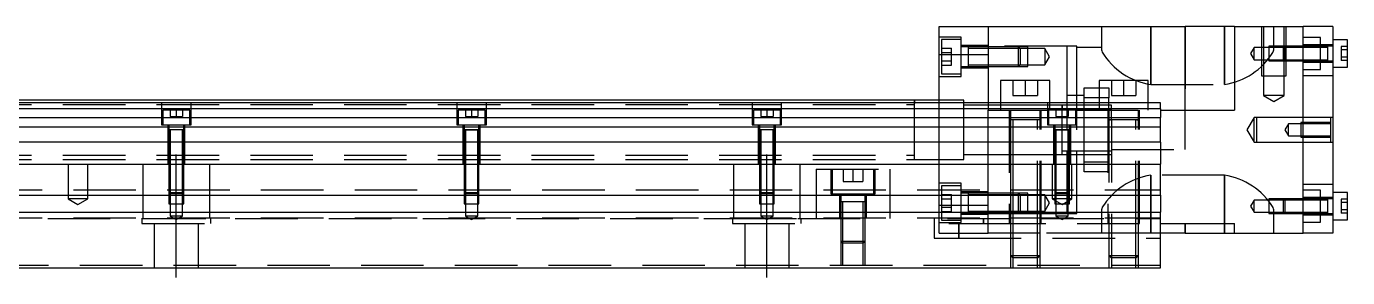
# Model space of a CAD drawing. Extents: x -10 to 836, y -255 to 77.
# Drawn here: x 409.5 to 678, y -223.3 to -172.3 of the extents above; entities that cross this region are included whole.
import ezdxf

# ---------------------------------------------------------------- set-up
doc = ezdxf.new("R2010")
doc.units = 0
doc.linetypes.add('CENTER', pattern=[50.8, 31.75, -6.35, 6.35, -6.35])
doc.linetypes.add('DASHED', pattern=[19.05, 12.7, -6.35])
doc.layers.get('0').update_dxf_attribs({"linetype": 'CONTINUOUS'})
doc.layers.add('CENTER', color=1, linetype='CENTER')

msp = doc.modelspace()

# ---------------------------------------------------------------- linework, layer by layer
at = {"color": 7, "linetype": 'CONTINUOUS'}
for p, q in [((595, -177.98029), (595, -172.31)), ((595, -172.31), (605, -172.31)), ((605, -172.31), (645, -172.31)), ((605, -172.31), (605, -187.81)), ((645, -189.31), (645, -172.31)), ((655, -172.31), (645, -172.31)), ((655, -172.31), (669, -172.31)), ((655, -172.31), (655, -189.31)), ((675, -172.31), (669, -172.31)), ((669, -214.31), (669, -172.31)), ((675, -172.31), (675, -214.31)), ((678, -175.06), (675, -175.06)), ((678, -180.56), (678, -175.06)), ((595, -177.98029), (605, -177.98029)), ((595, -187.81), (595, -177.98029)), ((675, -180.56), (678, -180.56)), ((617.5, -183.31), (607.5, -183.31)), ((607.5, -183.31), (607.5, -187.81)), ((617.5, -187.81), (617.5, -183.31)), ((637.5, -183.31), (627.5, -183.31)), ((627.5, -183.31), (627.5, -187.81)), ((637.5, -187.81), (637.5, -183.31)), ((590.005, -187.31), (365.5, -187.31)), ((640, -187.81), (365.5, -187.81)), ((595, -187.31), (589.995, -187.31)), ((590, -193.31), (590, -187.309994)), ((590, -199.310006), (590, -187.309994)), ((590, -187.808756), (590, -187.31)), ((640, -189.062272), (640, -187.81)), ((640, -189.062272), (365.5, -189.062272)), ((590, -198.435), (590, -188.185)), ((640, -189.062272), (640, -190.83668)), ((640, -189.31), (655, -189.31)), ((365.5, -190.83668), (640, -190.83668)), ((640, -192.733076), (365.5, -192.733076)), ((640, -192.733076), (640, -190.83668)), ((640, -195.787372), (640, -192.733076)), ((640, -195.787372), (365.5, -195.787372)), ((640, -195.787372), (640, -200.31)), ((590, -199.310006), (590, -198.435)), ((0, -200.31), (640, -200.31)), ((640, -206.61), (640, -200.31)), ((0, -206.61), (640, -206.61)), ((640, -206.61), (640, -210.01)), ((678, -206.06), (675, -206.06)), ((678, -211.56), (678, -206.06)), ((0, -210.01), (640, -210.01)), ((640, -221.31), (640, -210.01)), ((675, -211.56), (678, -211.56)), ((610, -212.31), (610, -219.31)), ((615, -219.31), (615, -212.31)), ((640, -212.31), (655, -212.31)), ((645, -214.31), (640, -214.31)), ((645, -214.31), (645, -212.31)), ((645, -214.31), (655, -214.31)), ((655, -214.31), (655, -212.31)), ((655, -214.31), (669, -214.31)), ((675, -214.31), (669, -214.31)), ((0, -221.31), (640, -221.31))]:
    msp.add_line(p, q, dxfattribs=at)
at = {"color": 3, "linetype": 'DASHED'}
for p, q in [((599.5, -174.460758), (595, -174.460758)), ((599.5, -182.460758), (599.5, -174.460758)), ((628, -172.31), (628, -177.044622)), ((638, -184.114212), (638, -172.31)), ((638, -172.31), (638, -184.114212)), ((645, -172.31), (645, -189.31)), ((653, -172.31), (653, -184.114212)), ((653, -184.114212), (653, -172.31)), ((660.500006, -172.31), (660.500006, -182.31)), ((660.9, -172.31), (660.9, -182.31)), ((663, -177.044622), (663, -172.31)), ((665.1, -182.31), (665.1, -172.31)), ((665.499994, -182.31), (665.499994, -172.31)), ((595.5, -174.960758), (595.5, -178.460758)), ((599.5, -174.960758), (595.5, -174.960758)), ((595.5, -176.728706), (597.5, -176.728706)), ((597.5, -177.594732), (597.5, -176.728706)), ((605, -176.210758), (599.5, -176.210758)), ((600.9, -176.460758), (599.5, -176.460758)), ((600.9, -176.460758), (600.895, -176.460758)), ((600.9, -176.460752), (600.9, -177.045768)), ((600.9, -176.460758), (600.9, -176.677426)), ((605, -176.460758), (600.9, -176.460758)), ((600.905, -176.460758), (600.9, -176.460758)), ((600.9, -176.677426), (600.9, -177.045772)), ((605, -176.810758), (600.9, -176.810758)), ((600.9, -177.045768), (600.9, -178.320712)), ((600.9, -177.045772), (600.9, -178.460758)), ((621, -176.31), (605, -176.31)), ((611.15, -176.460758), (605, -176.460758)), ((611.15, -176.46076), (605, -176.460762)), ((611.5, -176.810758), (605, -176.810758)), ((611.15, -178.460758), (611.15, -176.460758)), ((611.5, -176.810758), (611.15, -176.460758)), ((613, -176.460762), (611.15, -176.46076)), ((611.5, -176.810758), (611.5, -178.460758)), ((613, -176.810758), (611.5, -176.810758)), ((613, -180.460752), (613, -176.460762)), ((616.5, -176.810758), (613, -176.810758)), ((616.5, -176.810758), (616.5, -180.110758)), ((617.452628, -178.460758), (616.5, -176.810758)), ((621, -187.81), (621, -176.31)), ((623, -176.31), (621, -176.31)), ((623, -187.81), (623, -176.31)), ((628, -176.56), (623, -176.56)), ((628, -177.044622), (628.03311, -177.266202)), ((659, -176.56), (658.278312, -177.81)), ((659, -179.06), (659, -176.56)), ((662, -176.56), (659, -176.56)), ((665.25, -176.310002), (662, -176.310006)), ((662, -176.310006), (662, -179.309994)), ((665, -176.56), (662, -176.56)), ((662.9594, -177.292522), (663, -177.044622)), ((665.25, -176.31), (665, -176.56)), ((665, -179.06), (665, -176.56)), ((669, -176.56), (665, -176.56)), ((665.25, -176.31), (665.25, -179.31)), ((669, -176.31), (665.25, -176.31)), ((669, -176.310006), (665.25, -176.310002)), ((672.5, -174.56), (669, -174.56)), ((675, -176.06), (669, -176.06)), ((674, -176.31), (669, -176.31)), ((674, -176.56), (669, -176.56)), ((672.5, -181.06), (672.5, -174.56)), ((674, -176.31), (673.995, -176.31)), ((674, -177.679962), (674, -176.309994)), ((674, -176.434678), (674, -176.31)), ((674.005, -176.31), (674, -176.31)), ((675, -176.31), (674, -176.31)), ((674, -177.679964), (674, -176.434678)), ((676.7, -176.366624), (676.7, -177.088312)), ((678, -176.366624), (676.7, -176.366624)), ((678, -177.088312), (676.7, -177.088312)), ((676.7, -177.088312), (676.7, -178.531688)), ((595.5, -177.594732), (597.5, -177.594732)), ((595.5, -178.460758), (595.5, -181.960758)), ((595.5, -179.326782), (597.5, -179.326782)), ((597.5, -179.326782), (597.5, -177.594732)), ((597.5, -180.192808), (597.5, -179.326782)), ((600.9, -178.320712), (600.9, -178.600804)), ((600.9, -178.460758), (600.9, -179.875816)), ((600.9, -178.600804), (600.9, -179.87582)), ((611.15, -180.460758), (611.15, -178.460758)), ((611.5, -178.460758), (611.5, -180.110758)), ((616.5, -180.110758), (617.452628, -178.460758)), ((628.03311, -177.266202), (628.13006, -177.52654)), ((658.278312, -177.81), (659, -179.06)), ((659, -179.06), (662, -179.06)), ((662, -179.06), (665, -179.06)), ((662, -179.309994), (665.25, -179.309998)), ((662.840926, -177.587602), (662.9594, -177.292522)), ((665, -179.06), (669, -179.06)), ((665, -179.06), (665.25, -179.31)), ((665.25, -179.309998), (669, -179.309994)), ((665.25, -179.31), (669, -179.31)), ((669, -179.06), (674, -179.06)), ((669, -179.31), (674, -179.31)), ((669, -179.56), (675, -179.56)), ((673.995, -179.31), (674, -179.31)), ((674, -177.813062), (674, -177.679962)), ((674, -177.813062), (674, -177.679964)), ((674, -179.310006), (674, -177.813062)), ((674, -178.010046), (674, -177.813062)), ((674, -179.18533), (674, -178.010046)), ((674, -179.31), (674, -179.18533)), ((674, -179.31), (674.005, -179.31)), ((674, -179.31), (675, -179.31)), ((678, -178.531688), (676.7, -178.531688)), ((676.7, -178.531688), (676.7, -179.253376)), ((678, -179.253376), (676.7, -179.253376)), ((595, -182.460758), (599.5, -182.460758)), ((595.5, -180.192808), (597.5, -180.192808)), ((595.5, -181.960758), (599.5, -181.960758)), ((599.5, -180.460758), (600.9, -180.460758)), ((599.5, -180.710758), (605, -180.710758)), ((600.895, -180.460758), (600.9, -180.460758)), ((600.9, -179.875816), (600.9, -180.24405)), ((600.9, -179.87582), (600.9, -180.460762)), ((600.9, -180.110758), (605, -180.110758)), ((600.9, -180.24405), (600.9, -180.460758)), ((600.9, -180.460758), (605, -180.460758)), ((600.9, -180.460758), (600.905, -180.460758)), ((605, -180.110758), (611.5, -180.110758)), ((605, -180.460752), (611.15, -180.460756)), ((605, -180.460758), (611.15, -180.460758)), ((611.15, -180.460758), (611.5, -180.110758)), ((611.15, -180.460756), (613, -180.460752)), ((611.5, -180.110758), (613, -180.110758)), ((613, -180.110758), (616.5, -180.110758)), ((660.500006, -182.31), (665.499994, -182.31)), ((660.9, -182.31), (660.9, -186.31)), ((665.1, -186.31), (665.1, -182.31)), ((669, -181.06), (672.5, -181.06)), ((675, -182.31), (669, -182.31)), ((610, -183.31), (610, -186.31)), ((612.5, -183.31), (612.5, -186.31)), ((615, -183.31), (615, -186.31)), ((624.5, -184.81), (627.5, -184.81)), ((624.5, -186.81), (624.5, -184.81)), ((627.5, -184.81), (629.5, -184.81)), ((629.5, -184.81), (629.5, -186.81)), ((630, -183.31), (630, -186.31)), ((632.5, -183.31), (632.5, -186.31)), ((635, -183.31), (635, -186.31)), ((638, -184.114212), (653, -184.114212)), ((437, -187.81), (437, -192.31)), ((443, -192.31), (443, -187.81)), ((497, -187.81), (497, -192.31)), ((503, -192.31), (503, -187.81)), ((557, -187.81), (557, -192.31)), ((563, -192.31), (563, -187.81)), ((590, -187.31), (590, -187.984782)), ((590, -193.109962), (590, -187.808756)), ((600, -187.31), (595, -187.31)), ((595, -200.31), (595, -187.81)), ((600, -187.81), (600, -187.31)), ((600, -193.31), (600, -187.81)), ((605, -187.81), (605, -189.31)), ((607.5, -187.81), (607.5, -189.31)), ((610, -186.31), (612.5, -186.31)), ((612.5, -186.31), (615, -186.31)), ((617, -187.81), (617, -192.31)), ((617.5, -189.31), (617.5, -187.81)), ((624.5, -186.31), (621, -186.31)), ((621, -189.31), (621, -187.81)), ((623, -192.31), (623, -187.81)), ((627.5, -186.81), (624.5, -186.81)), ((624.5, -187.81), (624.5, -186.81)), ((624.5, -189.31), (624.5, -187.81)), ((629.5, -186.81), (627.5, -186.81)), ((627.5, -187.81), (627.5, -189.31)), ((629.5, -187.81), (629.5, -186.81)), ((629.5, -189.31), (629.5, -187.81)), ((630, -186.31), (632.5, -186.31)), ((632.5, -186.31), (635, -186.31)), ((637.5, -189.31), (637.5, -187.81)), ((663, -186.31), (660.9, -186.31)), ((660.9, -186.31), (663, -187.522436)), ((665.1, -186.31), (663, -186.31)), ((663, -187.522436), (665.1, -186.31)), ((55, -188.185), (590, -188.185)), ((442.75, -189.31), (437.25, -189.31)), ((437.25, -189.31), (437.25, -192.31)), ((438.75, -189.31), (438.75, -190.61)), ((440, -189.31), (440, -190.61)), ((441.25, -189.31), (441.25, -190.61)), ((442.75, -192.31), (442.75, -189.31)), ((502.75, -189.31), (497.25, -189.31)), ((497.25, -189.31), (497.25, -192.31)), ((498.75, -189.31), (498.75, -190.61)), ((500, -189.31), (500, -190.61)), ((501.25, -189.31), (501.25, -190.61)), ((502.75, -192.31), (502.75, -189.31)), ((562.75, -189.31), (557.25, -189.31)), ((557.25, -189.31), (557.25, -192.31)), ((558.75, -189.31), (558.75, -190.61)), ((560, -189.31), (560, -190.61)), ((561.25, -189.31), (561.25, -190.61)), ((562.75, -192.31), (562.75, -189.31)), ((605, -188.31), (600, -188.31)), ((607.5, -188.31), (605, -188.31)), ((605, -189.31), (617.25, -189.31)), ((605, -200.31), (605, -189.31)), ((617.5, -188.31), (607.5, -188.31)), ((609.25, -189.31), (609.25, -212.31)), ((609.5, -189.31), (609.5, -191.31)), ((615.5, -191.31), (615.5, -189.31)), ((615.75, -212.31), (615.75, -189.31)), ((622.75, -189.31), (617.25, -189.31)), ((617.25, -189.31), (617.25, -192.31)), ((620.005, -188.31), (617.5, -188.31)), ((618.75, -189.31), (618.75, -190.61)), ((621, -188.31), (619.995, -188.31)), ((620, -188.31), (620, -188.874922)), ((620.005, -198.31), (620, -188.31)), ((620, -189.06), (630, -189.06)), ((624.5, -188.31), (621, -188.31)), ((621, -192.31), (621, -189.31)), ((621.25, -189.31), (621.25, -190.61)), ((622.75, -189.31), (640, -189.31)), ((622.75, -192.31), (622.75, -189.31)), ((627.5, -188.31), (624.5, -188.31)), ((624.5, -199.81), (624.5, -189.31)), ((629.5, -188.31), (627.5, -188.31)), ((629.25, -189.31), (629.25, -212.31)), ((630, -188.31), (629.5, -188.31)), ((629.5, -189.31), (629.5, -191.31)), ((630, -189.31), (630, -188.31)), ((630, -191.31), (630, -189.31)), ((635.5, -191.31), (635.5, -189.31)), ((635.75, -212.31), (635.75, -189.31)), ((645, -197.31), (645, -189.31)), ((437, -192.31), (443, -192.31)), ((438.25, -192.31), (438.25, -200.31)), ((438.5, -192.31), (438.5, -193.31)), ((438.75, -190.61), (440, -190.61)), ((440, -190.61), (441.25, -190.61)), ((441.5, -193.31), (441.5, -192.31)), ((441.75, -200.31), (441.75, -192.31)), ((497, -192.31), (503, -192.31)), ((498.25, -192.31), (498.25, -200.31)), ((498.5, -192.31), (498.5, -193.31)), ((498.75, -190.61), (500, -190.61)), ((500, -190.61), (501.25, -190.61)), ((501.5, -193.31), (501.5, -192.31)), ((501.75, -200.31), (501.75, -192.31)), ((557, -192.31), (563, -192.31)), ((558.25, -192.31), (558.25, -200.31)), ((558.5, -192.31), (558.5, -193.31)), ((558.75, -190.61), (560, -190.61)), ((560, -190.61), (561.25, -190.61)), ((561.5, -193.31), (561.5, -192.31)), ((561.75, -200.31), (561.75, -192.31)), ((590, -199.309164), (590, -193.109962)), ((615.500006, -191.31), (609.499994, -191.31)), ((609.5, -191.305), (609.5, -191.31)), ((609.849602, -191.31), (609.5, -191.31)), ((609.5, -191.31), (609.5, -200.31)), ((609.5, -191.31), (609.5, -191.315)), ((615.15035, -191.31), (609.849602, -191.31)), ((610, -191.31), (610, -200.31)), ((615, -212.31), (615, -191.31)), ((615.5, -191.31), (615.15035, -191.31)), ((615.5, -191.31), (615.5, -191.305)), ((615.5, -212.31), (615.5, -191.31)), ((615.5, -191.315), (615.5, -191.31)), ((617, -192.31), (623, -192.31)), ((618.25, -192.31), (618.25, -200.31)), ((618.5, -192.31), (618.5, -193.31)), ((618.75, -190.61), (620, -190.61)), ((620, -190.61), (621.25, -190.61)), ((621, -193.31), (621, -192.31)), ((621.5, -193.31), (621.5, -192.31)), ((621.75, -200.31), (621.75, -192.31)), ((623, -193.31), (623, -192.31)), ((635.500006, -191.31), (629.499994, -191.31)), ((635.500006, -191.31), (629.499994, -191.31)), ((635.500006, -191.31), (629.499994, -191.31)), ((629.5, -191.305), (629.5, -191.31)), ((629.5, -191.31), (629.84965, -191.31)), ((629.849602, -191.31), (629.5, -191.31)), ((629.5, -191.31), (629.5, -191.315)), ((629.5, -191.31), (629.5, -212.31)), ((635.15035, -191.31), (629.849602, -191.31)), ((630, -191.31), (630, -212.31)), ((635, -212.31), (635, -191.31)), ((635.150204, -191.31), (635.5, -191.31)), ((635.5, -191.31), (635.15035, -191.31)), ((635.5, -191.31), (635.5, -191.305)), ((635.5, -191.315), (635.5, -191.31)), ((635.5, -212.31), (635.5, -191.31)), ((659, -190.81), (657.556624, -193.31)), ((659, -195.81), (659, -190.81)), ((659.5, -190.81), (659, -190.81)), ((659.5, -190.81), (659.5, -195.81)), ((669, -190.81), (659.5, -190.81)), ((666, -192.06), (665.278312, -193.31)), ((666, -194.56), (666, -192.06)), ((668.5, -192.06), (666, -192.06)), ((668.5, -191.810006), (668.5, -194.809994)), ((669, -191.810006), (668.5, -191.810006)), ((674.5, -192.06), (668.5, -192.06)), ((674.5, -190.81), (669, -190.81)), ((674.5, -191.810006), (669, -191.810006)), ((674.5, -190.81), (674.5, -195.81)), ((675, -190.81), (674.5, -190.81)), ((439.998804, -193.31), (438.499994, -193.31)), ((441.500006, -193.31), (438.499994, -193.31)), ((438.5, -193.305), (438.5, -193.31)), ((438.624678, -193.31), (438.5, -193.31)), ((438.5, -193.31), (438.5, -193.315)), ((438.5, -193.31), (438.5, -200.31)), ((439.998804, -193.31), (438.624678, -193.31)), ((438.75, -193.31), (438.75, -200.31)), ((441.500006, -193.31), (439.998804, -193.31)), ((441.37533, -193.31), (439.998804, -193.31)), ((441.25, -200.31), (441.25, -193.31)), ((441.5, -193.31), (441.37533, -193.31)), ((441.5, -193.31), (441.5, -193.305)), ((441.5, -193.315), (441.5, -193.31)), ((441.5, -200.31), (441.5, -193.31)), ((501.500006, -193.31), (498.499994, -193.31)), ((499.998804, -193.31), (498.499994, -193.31)), ((498.5, -193.305), (498.5, -193.31)), ((498.5, -193.31), (498.62467, -193.31)), ((498.624678, -193.31), (498.5, -193.31)), ((498.5, -193.31), (498.5, -193.315)), ((498.5, -193.31), (498.5, -200.31)), ((498.62467, -193.31), (501.375392, -193.31)), ((499.998804, -193.31), (498.624678, -193.31)), ((498.75, -193.31), (498.75, -200.31)), ((501.500006, -193.31), (499.998804, -193.31)), ((501.37533, -193.31), (499.998804, -193.31)), ((501.25, -200.31), (501.25, -193.31)), ((501.5, -193.31), (501.37533, -193.31)), ((501.375392, -193.31), (501.5, -193.31)), ((501.5, -193.31), (501.5, -193.305)), ((501.5, -193.315), (501.5, -193.31)), ((501.5, -200.31), (501.5, -193.31)), ((559.998804, -193.31), (558.499994, -193.31)), ((561.500006, -193.31), (558.499994, -193.31)), ((558.5, -193.305), (558.5, -193.31)), ((558.624678, -193.31), (558.5, -193.31)), ((558.5, -193.31), (558.5, -193.315)), ((558.5, -193.31), (558.5, -200.31)), ((559.998804, -193.31), (558.624678, -193.31)), ((558.75, -193.31), (558.75, -200.31)), ((561.500006, -193.31), (559.998804, -193.31)), ((561.37533, -193.31), (559.998804, -193.31)), ((561.25, -200.31), (561.25, -193.31)), ((561.5, -193.31), (561.37533, -193.31)), ((561.5, -193.31), (561.5, -193.305)), ((561.5, -193.315), (561.5, -193.31)), ((561.5, -200.31), (561.5, -193.31)), ((600, -199.31), (600, -193.31)), ((621.500006, -193.31), (618.499994, -193.31)), ((620, -193.31), (618.499994, -193.31)), ((621.500006, -193.31), (618.499994, -193.31)), ((618.5, -193.305), (618.5, -193.31)), ((618.5, -193.31), (618.62467, -193.31)), ((618.624678, -193.31), (618.5, -193.31)), ((618.5, -193.31), (618.5, -200.31)), ((618.5, -193.31), (618.5, -193.315)), ((618.62467, -193.31), (621.375392, -193.31)), ((619.998804, -193.31), (618.624678, -193.31)), ((618.75, -193.31), (618.75, -200.31)), ((621.37533, -193.31), (619.998804, -193.31)), ((621.500006, -193.31), (620, -193.31)), ((621, -210.31), (621, -193.31)), ((621.25, -200.31), (621.25, -193.31)), ((621.5, -193.31), (621.37533, -193.31)), ((621.375392, -193.31), (621.5, -193.31)), ((621.5, -193.31), (621.5, -193.305)), ((621.5, -200.31), (621.5, -193.31)), ((621.5, -193.315), (621.5, -193.31)), ((623, -210.31), (623, -193.31)), ((657.556624, -193.31), (659, -195.81)), ((659, -195.81), (659.5, -195.81)), ((659.5, -195.81), (669, -195.81)), ((665.278312, -193.31), (666, -194.56)), ((666, -194.56), (668.5, -194.56)), ((668.5, -194.56), (674.5, -194.56)), ((668.5, -194.809994), (669, -194.809994)), ((669, -194.809994), (674.5, -194.809994)), ((669, -195.81), (674.5, -195.81)), ((674.5, -195.81), (675, -195.81)), ((55, -198.435), (590, -198.435)), ((438.5, -198.435), (438.75, -198.435)), ((438.75, -198.435), (441.25, -198.435)), ((441.25, -198.435), (441.5, -198.435)), ((600, -198.31), (605, -198.31)), ((605, -198.31), (609.5, -198.31)), ((609.5, -198.31), (610, -198.31)), ((610, -198.31), (620.005, -198.31)), ((619.995, -198.31), (629.5, -198.31)), ((620, -197.56), (630, -197.56)), ((620.005, -198.31), (629.5, -198.31)), ((629.5, -198.31), (630, -198.31)), ((630, -197.31), (645, -197.31)), ((55, -199.31), (590, -199.31)), ((418, -200.31), (418, -207.31)), ((422, -207.31), (422, -200.31)), ((433.291796, -211.31), (433.291796, -200.31)), ((438.5, -199.31), (438.75, -199.31)), ((438.5, -200.31), (438.5, -206.06)), ((438.500006, -200.31), (438.500002, -206.06)), ((438.75, -199.31), (441.25, -199.31)), ((438.75, -200.31), (438.75, -206.31)), ((441.25, -199.31), (441.5, -199.31)), ((441.25, -206.31), (441.25, -200.31)), ((441.499998, -206.06), (441.499994, -200.31)), ((441.5, -206.06), (441.5, -200.31)), ((446.708204, -200.31), (446.708204, -211.31)), ((498.5, -200.31), (498.5, -206.06)), ((498.500006, -200.31), (498.500002, -206.06)), ((498.75, -200.31), (498.75, -206.31)), ((501.25, -206.31), (501.25, -200.31)), ((501.499998, -206.06), (501.499994, -200.31)), ((501.5, -206.06), (501.5, -200.31)), ((553.291796, -211.31), (553.291796, -200.31)), ((558.5, -200.31), (558.5, -206.06)), ((558.500006, -200.31), (558.500002, -206.06)), ((558.75, -200.31), (558.75, -206.31)), ((561.25, -206.31), (561.25, -200.31)), ((561.499998, -206.06), (561.499994, -200.31)), ((561.5, -206.06), (561.5, -200.31)), ((566.708204, -200.31), (566.708204, -211.31)), ((570, -201.31), (570, -206.61)), ((570, -201.31), (585, -201.31)), ((573, -201.31), (573, -206.31)), ((573.25, -201.31), (573.25, -206.31)), ((575.5, -201.31), (575.5, -203.81)), ((577.5, -201.31), (577.5, -203.81)), ((579.5, -201.31), (579.5, -203.81)), ((581.75, -206.31), (581.75, -201.31)), ((582, -206.31), (582, -201.31)), ((585, -201.31), (585, -206.61)), ((589.995, -199.31), (590, -199.31)), ((590, -199.31), (590, -199.309164)), ((590, -199.31), (590.005, -199.31)), ((590, -199.31), (595, -199.31)), ((595, -199.31), (600, -199.31)), ((595, -206.61), (595, -200.31)), ((605, -206.61), (605, -200.31)), ((609.5, -200.31), (609.5, -206.61)), ((610, -200.31), (610, -206.61)), ((618, -200.31), (618, -207.31)), ((618.5, -200.31), (618.5, -206.06)), ((618.500006, -200.31), (618.500006, -206.060006)), ((618.75, -200.31), (618.75, -206.31)), ((621.25, -206.31), (621.25, -200.31)), ((621.499994, -206.060006), (621.499994, -200.31)), ((621.5, -206.06), (621.5, -200.31)), ((622, -207.31), (622, -200.31)), ((624.5, -199.81), (629.5, -199.81)), ((624.5, -201.81), (624.5, -199.81)), ((575.5, -203.81), (577.5, -203.81)), ((577.5, -203.81), (579.5, -203.81)), ((629.5, -201.81), (624.5, -201.81)), ((653, -202.505788), (638, -202.505788)), ((638, -214.31), (638, -202.505788)), ((638, -202.505788), (638, -212.31)), ((653, -202.505788), (653, -214.31)), ((653, -212.31), (653, -202.505788)), ((0, -205.46), (640, -205.46)), ((438.5, -206.06), (441.5, -206.06)), ((438.5, -206.06), (438.75, -206.31)), ((438.500002, -206.06), (438.500006, -206.61)), ((438.500006, -206.61), (438.500006, -208.31)), ((441.25, -206.31), (438.75, -206.31)), ((438.75, -206.31), (438.75, -208.31)), ((441.25, -206.31), (441.5, -206.06)), ((441.25, -208.31), (441.25, -206.31)), ((441.499994, -206.61), (441.499998, -206.06)), ((441.499994, -208.31), (441.499994, -206.61)), ((498.5, -206.06), (501.5, -206.06)), ((498.5, -206.06), (498.75, -206.31)), ((498.500002, -206.06), (498.500006, -206.61)), ((498.500006, -206.61), (498.500006, -208.31)), ((501.25, -206.31), (498.75, -206.31)), ((498.75, -206.31), (498.75, -208.31)), ((501.25, -206.31), (501.5, -206.06)), ((501.25, -208.31), (501.25, -206.31)), ((501.499994, -206.61), (501.499998, -206.06)), ((501.499994, -208.31), (501.499994, -206.61)), ((558.5, -206.06), (561.5, -206.06)), ((558.5, -206.06), (558.75, -206.31)), ((558.500002, -206.06), (558.500006, -206.61)), ((558.500006, -206.61), (558.500006, -208.31)), ((561.25, -206.31), (558.75, -206.31)), ((558.75, -206.31), (558.75, -208.31)), ((561.25, -206.31), (561.5, -206.06)), ((561.25, -208.31), (561.25, -206.31)), ((561.499994, -206.61), (561.499998, -206.06)), ((561.499994, -208.31), (561.499994, -206.61)), ((570, -206.61), (570, -210.01)), ((573, -206.31), (582, -206.31)), ((574.75, -206.31), (574.75, -211.31)), ((575, -206.31), (575, -206.61)), ((575, -206.61), (575, -207.91)), ((580, -206.61), (580, -206.31)), ((580, -207.91), (580, -206.61)), ((580.25, -211.31), (580.25, -206.31)), ((585, -206.61), (585, -210.01)), ((599.5, -204.159242), (595, -204.159242)), ((595, -208.63971), (595, -206.61)), ((595.5, -204.659242), (595.5, -206.61)), ((599.5, -204.659242), (595.5, -204.659242)), ((595.5, -206.427192), (597.5, -206.427192)), ((595.5, -206.61), (595.5, -208.159242)), ((597.5, -207.293218), (597.5, -206.427192)), ((599.5, -212.159242), (599.5, -204.159242)), ((605, -205.909242), (599.5, -205.909242)), ((600.9, -206.159242), (599.5, -206.159242)), ((600.9, -206.159242), (600.895, -206.159242)), ((600.9, -206.159238), (600.9, -210.159248)), ((600.9, -206.159238), (600.9, -206.509242)), ((600.9, -206.159238), (600.9, -210.159248)), ((600.9, -206.159242), (600.9, -206.37591)), ((605, -206.159242), (600.9, -206.159242)), ((600.905, -206.159242), (600.9, -206.159242)), ((600.9, -206.37591), (600.9, -206.609676)), ((600.9, -206.509242), (600.9, -206.61)), ((605, -206.509242), (600.9, -206.509242)), ((600.9, -206.609676), (600.9, -208.159242)), ((600.9, -206.61), (600.9, -208.026198)), ((609.5, -206.159242), (605, -206.159242)), ((609.5, -206.159248), (605, -206.159248)), ((609.5, -206.509242), (605, -206.509242)), ((605, -210.01), (605, -206.61)), ((610, -206.159242), (609.5, -206.159242)), ((610, -206.159248), (609.5, -206.159248)), ((610, -206.509242), (609.5, -206.509242)), ((609.5, -206.61), (609.5, -210.01)), ((611.15, -206.159242), (610, -206.159242)), ((611.15, -206.159244), (610, -206.159248)), ((611.5, -206.509242), (610, -206.509242)), ((610, -206.61), (610, -210.01)), ((611.15, -206.61), (611.15, -206.159242)), ((611.5, -206.509242), (611.15, -206.159242)), ((613, -206.159248), (611.15, -206.159244)), ((611.15, -208.159242), (611.15, -206.61)), ((611.5, -206.509242), (611.5, -206.61)), ((613, -206.509242), (611.5, -206.509242)), ((611.5, -206.61), (611.5, -208.159242)), ((613, -206.61), (613, -206.159248)), ((616.5, -206.509242), (613, -206.509242)), ((613, -210.01), (613, -206.61)), ((616.5, -206.509242), (616.5, -209.809242)), ((617.452628, -208.159242), (616.5, -206.509242)), ((618.5, -206.06), (621.5, -206.06)), ((618.5, -206.06), (618.75, -206.31)), ((618.500006, -206.060006), (618.500006, -206.61)), ((618.500006, -206.61), (618.500006, -208.31)), ((621.25, -206.31), (618.75, -206.31)), ((618.75, -206.31), (618.75, -208.31)), ((621.25, -206.31), (621.5, -206.06)), ((621.25, -208.31), (621.25, -206.31)), ((621.499994, -206.61), (621.499994, -206.060006)), ((621.499994, -208.31), (621.499994, -206.61)), ((669, -204.31), (675, -204.31)), ((672.5, -205.56), (669, -205.56)), ((672.5, -212.06), (672.5, -205.56)), ((418, -207.31), (420, -208.4647)), ((422, -207.31), (418, -207.31)), ((420, -208.4647), (422, -207.31)), ((438.500006, -208.31), (441.499994, -208.31)), ((438.75, -208.31), (438.75, -210.81)), ((441.25, -210.81), (441.25, -208.31)), ((498.500006, -208.31), (501.499994, -208.31)), ((498.75, -208.31), (498.75, -210.81)), ((501.25, -210.81), (501.25, -208.31)), ((558.500006, -208.31), (561.499994, -208.31)), ((558.75, -208.31), (558.75, -210.81)), ((561.25, -210.81), (561.25, -208.31)), ((580.000006, -207.91), (574.999994, -207.91)), ((580.000006, -207.91), (574.999994, -207.91)), ((575, -207.905), (575, -207.91)), ((575.257468, -207.91), (575, -207.91)), ((575, -207.91), (575, -210.01)), ((575, -207.91), (575, -207.915)), ((579.742552, -207.91), (575.257468, -207.91)), ((575.4, -207.91), (575.4, -210.01)), ((579.6, -210.01), (579.6, -207.91)), ((580, -207.91), (579.742552, -207.91)), ((580, -207.91), (580, -207.905)), ((580, -210.01), (580, -207.91)), ((580, -207.915), (580, -207.91)), ((595, -210.01), (595, -208.63971)), ((595, -208.63971), (605, -208.63971)), ((595.5, -207.293218), (597.5, -207.293218)), ((595.5, -208.159242), (595.5, -210.01)), ((595.5, -209.025268), (597.5, -209.025268)), ((597.5, -209.025268), (597.5, -207.293218)), ((597.5, -209.891294), (597.5, -209.025268)), ((600.9, -208.026198), (600.9, -208.292286)), ((600.9, -208.159242), (600.9, -210.159248)), ((600.9, -208.159242), (600.9, -210.159248)), ((600.9, -208.159242), (600.9, -209.942534)), ((600.9, -208.292286), (600.9, -209.809242)), ((611.15, -210.01), (611.15, -208.159242)), ((611.5, -208.159242), (611.5, -209.809242)), ((616.5, -209.809242), (617.452628, -208.159242)), ((622, -207.31), (618, -207.31)), ((618, -207.31), (620, -208.4647)), ((618.500006, -208.31), (621.499994, -208.31)), ((618.75, -208.31), (618.75, -210.81)), ((620, -208.4647), (622, -207.31)), ((621.25, -210.81), (621.25, -208.31)), ((628.0406, -209.327478), (628, -209.575378)), ((628.159074, -209.032398), (628.0406, -209.327478)), ((659, -207.56), (658.278312, -208.81)), ((658.278312, -208.81), (659, -210.06)), ((659, -210.06), (659, -207.56)), ((662, -207.56), (659, -207.56)), ((662, -207.310006), (662, -210.309994)), ((665.25, -207.310006), (662, -207.310006)), ((665, -207.56), (662, -207.56)), ((662.96689, -209.353798), (662.86994, -209.09346)), ((663, -209.575378), (662.96689, -209.353798)), ((665.25, -207.31), (665, -207.56)), ((665, -210.06), (665, -207.56)), ((669, -207.56), (665, -207.56)), ((665.25, -207.31), (665.25, -210.31)), ((669, -207.31), (665.25, -207.31)), ((669, -207.310006), (665.25, -207.310006)), ((675, -207.06), (669, -207.06)), ((674, -207.31), (669, -207.31)), ((674, -207.56), (669, -207.56)), ((674, -207.31), (673.995, -207.31)), ((674, -208.679962), (674, -207.309994)), ((674, -207.434678), (674, -207.31)), ((675, -207.31), (674, -207.31)), ((674.005, -207.31), (674, -207.31)), ((674, -208.679964), (674, -207.434678)), ((674, -208.813062), (674, -208.679962)), ((674, -208.813062), (674, -208.679964)), ((674, -210.310006), (674, -208.813062)), ((674, -209.010046), (674, -208.813062)), ((674, -210.18533), (674, -209.010046)), ((676.7, -207.366624), (676.7, -208.088312)), ((678, -207.366624), (676.7, -207.366624)), ((676.7, -208.088312), (676.7, -209.531688)), ((678, -208.088312), (676.7, -208.088312)), ((0, -211.16), (640, -211.16)), ((356.708204, -211.31), (583.291796, -211.31)), ((433, -211.31), (433, -212.31)), ((433.291796, -211.31), (446.708204, -211.31)), ((441.25, -210.81), (438.75, -210.81)), ((438.75, -210.81), (440, -211.531688)), ((440, -211.531688), (441.25, -210.81)), ((447, -212.31), (447, -211.31)), ((501.25, -210.81), (498.75, -210.81)), ((498.75, -210.81), (500, -211.531688)), ((500, -211.531688), (501.25, -210.81)), ((553, -211.31), (553, -212.31)), ((553.291796, -211.31), (566.708204, -211.31)), ((561.25, -210.81), (558.75, -210.81)), ((558.75, -210.81), (560, -211.531688)), ((560, -211.531688), (561.25, -210.81)), ((567, -212.31), (567, -211.31)), ((570, -210.01), (570, -211.31)), ((575, -210.01), (575, -211.31)), ((575, -211.31), (575, -215.91)), ((575.000006, -211.31), (575.000002, -215.91)), ((575.4, -210.01), (575.4, -211.31)), ((575.4, -211.31), (575.4, -216.31)), ((579.6, -211.31), (579.6, -210.01)), ((579.6, -216.31), (579.6, -211.31)), ((579.999998, -215.91), (579.999994, -211.31)), ((580, -211.31), (580, -210.01)), ((580, -215.91), (580, -211.31)), ((585, -210.01), (585, -211.31)), ((594, -211.31), (594, -212.31)), ((595, -211.31), (595, -210.01)), ((595, -214.31), (595, -211.31)), ((595.5, -209.891294), (597.5, -209.891294)), ((595.5, -210.01), (595.5, -211.31)), ((595.5, -211.31), (595.5, -211.659242)), ((595.5, -211.659242), (599.5, -211.659242)), ((596.708204, -211.31), (640, -211.31)), ((599.5, -210.159242), (600.905, -210.159242)), ((599.5, -210.409242), (605, -210.409242)), ((600.895, -210.159242), (605, -210.159242)), ((600.9, -209.809242), (605, -209.809242)), ((600.9, -209.942534), (600.9, -210.010154)), ((600.9, -209.942534), (600.9, -210.010154)), ((600.9, -210.159242), (600.9, -209.942574)), ((600.9, -210.159242), (600.9, -209.942574)), ((600.9, -210.010154), (600.9, -210.159242)), ((600.9, -210.010154), (600.9, -210.159242)), ((604, -212.31), (604, -211.31)), ((604, -211.31), (604, -212.31)), ((605, -209.809242), (609.5, -209.809242)), ((605, -212.31), (605, -210.01)), ((605, -210.159238), (609.5, -210.159238)), ((605, -210.159242), (609.5, -210.159242)), ((605, -210.31), (609.5, -210.31)), ((609.5, -209.809242), (610, -209.809242)), ((609.5, -210.01), (609.5, -212.31)), ((609.5, -210.159238), (610, -210.159238)), ((609.5, -210.159242), (610, -210.159242)), ((609.5, -210.31), (610, -210.31)), ((610, -209.809242), (611.5, -209.809242)), ((610, -210.01), (610, -212.31)), ((610, -210.159238), (611.15, -210.15924)), ((610, -210.159242), (611.15, -210.159242)), ((610, -210.31), (621, -210.31)), ((611.15, -210.159242), (611.15, -210.01)), ((611.15, -210.159242), (611.299242, -210.01)), ((611.15, -210.15924), (613, -210.159238)), ((611.299242, -210.01), (611.5, -209.809242)), ((611.5, -209.809242), (613, -209.809242)), ((613, -209.809242), (616.5, -209.809242)), ((613, -210.159238), (613, -210.01)), ((621.25, -210.81), (618.75, -210.81)), ((618.75, -210.81), (620, -211.531688)), ((620, -211.531688), (621.25, -210.81)), ((621, -210.31), (623, -210.31)), ((623, -210.06), (628, -210.06)), ((628, -209.575378), (628, -214.31)), ((659, -210.06), (662, -210.06)), ((662, -210.06), (665, -210.06)), ((662, -210.309994), (665.25, -210.309994)), ((663, -214.31), (663, -209.575378)), ((665, -210.06), (669, -210.06)), ((665, -210.06), (665.25, -210.31)), ((665.25, -210.309994), (669, -210.309994)), ((665.25, -210.31), (669, -210.31)), ((669, -210.06), (674, -210.06)), ((669, -210.31), (674, -210.31)), ((669, -210.56), (675, -210.56)), ((669, -212.06), (672.5, -212.06)), ((673.995, -210.31), (674, -210.31)), ((674, -210.31), (674, -210.18533)), ((674, -210.31), (675, -210.31)), ((674, -210.31), (674.005, -210.31)), ((678, -209.531688), (676.7, -209.531688)), ((676.7, -209.531688), (676.7, -210.253376)), ((678, -210.253376), (676.7, -210.253376)), ((433, -212.31), (447, -212.31)), ((435.5, -212.31), (435.5, -221.31)), ((444.5, -221.31), (444.5, -212.31)), ((553, -212.31), (567, -212.31)), ((555.5, -212.31), (555.5, -221.31)), ((564.5, -221.31), (564.5, -212.31)), ((594, -212.31), (594, -215.31)), ((595, -212.159242), (599.5, -212.159242)), ((595, -214.31), (605, -214.31)), ((597, -212.31), (604, -212.31)), ((599, -215.31), (599, -212.31)), ((599, -212.31), (599, -214.31)), ((599, -214.31), (599, -215.31)), ((604, -212.31), (640, -212.31)), ((605, -214.31), (605, -212.31)), ((609.5, -214.31), (605, -214.31)), ((609.5, -212.31), (609.5, -218.81)), ((610, -214.31), (609.5, -214.31)), ((609.500006, -212.31), (609.500002, -218.81)), ((615, -214.31), (610, -214.31)), ((615.5, -214.31), (615, -214.31)), ((615.499998, -218.81), (615.499994, -212.31)), ((615.5, -218.81), (615.5, -212.31)), ((629.5, -214.31), (615.5, -214.31)), ((629.5, -212.31), (629.5, -218.81)), ((630, -214.31), (629.5, -214.31)), ((629.500006, -212.31), (629.500002, -218.81)), ((630, -212.31), (630, -219.31)), ((635, -214.31), (630, -214.31)), ((635, -219.31), (635, -212.31)), ((635.5, -214.31), (635, -214.31)), ((635.499998, -218.81), (635.499994, -212.31)), ((635.5, -218.81), (635.5, -212.31)), ((640, -214.31), (635.5, -214.31)), ((638, -212.31), (638, -214.31)), ((645, -212.31), (645, -214.31)), ((653, -214.31), (653, -212.31)), ((575, -215.91), (580, -215.91)), ((575, -215.91), (575.4, -216.31)), ((575.000002, -215.91), (575.000006, -220.81)), ((579.6, -216.31), (575.4, -216.31)), ((575.4, -216.31), (575.4, -220.81)), ((579.6, -216.31), (580, -215.91)), ((579.6, -220.81), (579.6, -216.31)), ((579.999994, -220.81), (579.999998, -215.91)), ((594, -215.31), (599, -215.31)), ((599, -215.31), (640, -215.31)), ((609.5, -218.81), (615.5, -218.81)), ((609.5, -218.81), (610, -219.31)), ((609.500002, -218.81), (609.500006, -221.31)), ((615, -219.31), (610, -219.31)), ((610, -219.31), (610, -221.31)), ((615, -219.31), (615.5, -218.81)), ((615, -221.31), (615, -219.31)), ((615.499994, -221.31), (615.499998, -218.81)), ((629.5, -218.81), (635.5, -218.81)), ((629.5, -218.81), (630, -219.31)), ((629.500002, -218.81), (629.500006, -221.31)), ((635, -219.31), (630, -219.31)), ((630, -219.31), (630, -221.31)), ((635, -219.31), (635.5, -218.81)), ((635, -221.31), (635, -219.31)), ((635.499994, -221.31), (635.499998, -218.81)), ((77.499994, -220.81), (640, -220.81))]:
    msp.add_line(p, q, dxfattribs=at)
for centre, radius, start, end in [((640.201275, -170.128539), 14.157848, 211.50258976, 261.05531002), ((650.815867, -170.138484), 14.145367, 278.88236378, 328.22318375), ((640.184133, -216.481516), 14.145367, 98.88236378, 148.22318375), ((650.798725, -216.491461), 14.157848, 31.50258976, 81.05531002)]:
    msp.add_arc(centre, radius, start, end, dxfattribs=at)
at = {"layer": 'CENTER', "color": 1, "linetype": 'CENTER'}
for p, q in [((440, -223.31), (440, -198.31)), ((560, -223.31), (560, -198.31))]:
    msp.add_line(p, q, dxfattribs=at)

doc.saveas('drawing.dxf')
